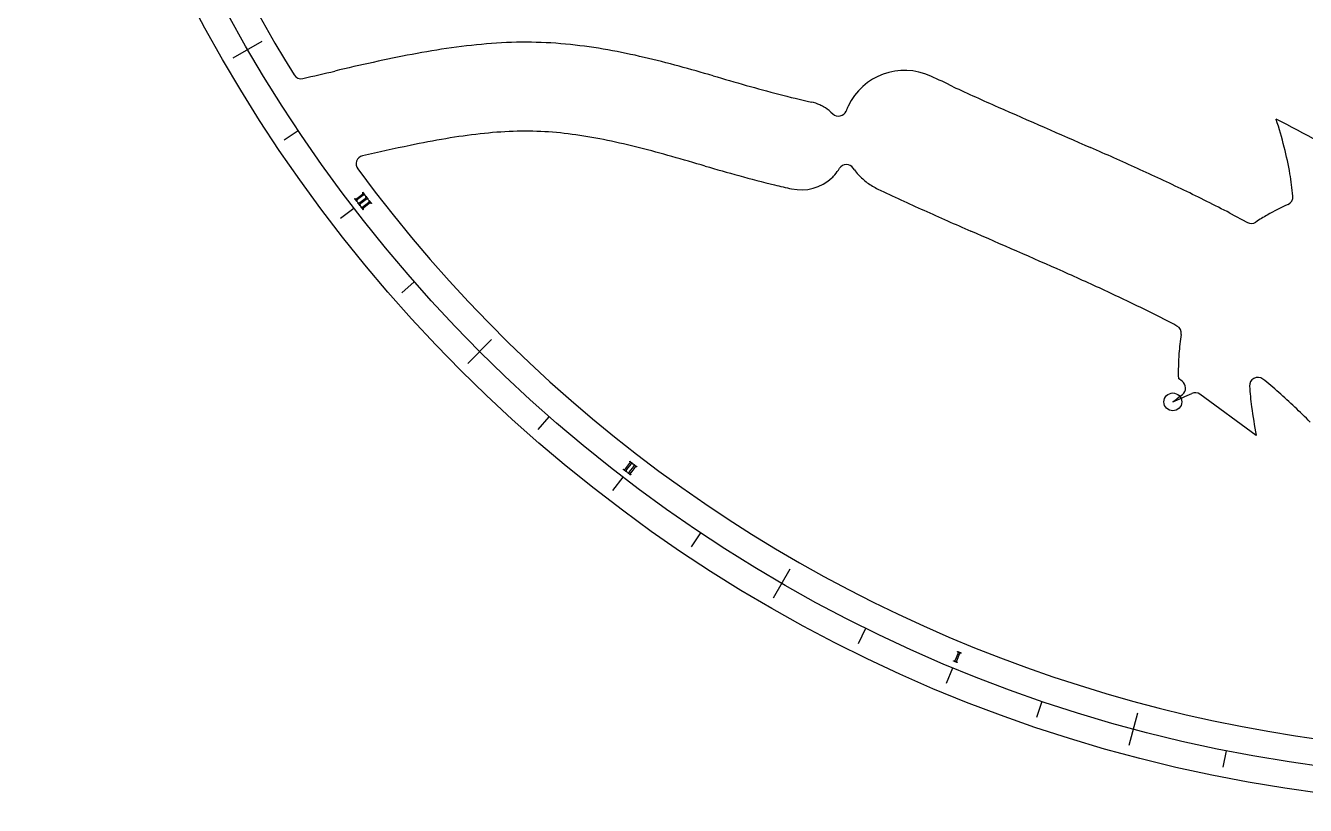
# Model space of a CAD drawing. Header units: millimetres. Extents: x -45 to 45, y -45 to 45.
# Drawn here: x -45 to -6.23, y -45 to -21.37 of the extents above; entities that cross this region are included whole.
import ezdxf

# ---------------------------------------------------------------- set-up
doc = ezdxf.new("R2010")
doc.units = ezdxf.units.MM
for name, color, linetype in [('CUT_INNER', 6, 'Continuous'), ('CUT_OUTER', 1, 'Continuous'), ('ENGRAVE', 7, 'Continuous'), ('ENGRAVE_FINE', 8, 'Continuous'), ('TEXT', 5, 'Continuous')]:
    doc.layers.add(name, color=color, linetype=linetype)

msp = doc.modelspace()

# ---------------------------------------------------------------- linework, layer by layer
at = {"layer": 'CUT_INNER'}
for points in [[(-20.6096, -23.9922), (-20.5517, -24.0478)], [(-7.1189, -24.2156), (-7.1202, -24.2103)], [(-19.8953, -25.7418), (-19.928, -25.6933)], [(-8.521, -27.056), (-7.9916, -27.3382)], [(-9.967, -32.1515), (-10.0778, -32.0706), (-10.0823, -32.067)], [(-7.7214, -33.7858), (-7.7207, -33.7913), (-7.7253, -33.7882), (-9.4271, -32.5457)]]:
    msp.add_lwpolyline(points, dxfattribs=at)
for centre, radius, start, end in [((-0.0006, 0.0002), 43.3826, 118.30636, 211.80699), ((0.0001, -0.0001), 43.3831, 216.35284, 0.70917), ((-28.4621, -47.6607), 25.8696, 98.07867, 100.76014), ((-29.5219, -40.1771), 18.3114, 94.28993, 98.08629), ((-29.8509, -35.7852), 13.9071, 89.28653, 94.29166), ((-29.8794, -35.1431), 13.2654, 84.01411, 89.1291), ((-30.1538, -37.7381), 15.8749, 79.86512, 84.00586), ((-25.606, -62.7135), 41.191, 100.75395, 102.42903), ((-31.017, -42.5597), 20.7732, 76.77867, 79.8614), ((-33.4322, -52.8343), 31.3279, 74.77615, 76.77641), ((-36.6559, -22.7332), 0.25, 211.81641, 283.06259), ((-124.014, 354.662), 387.624, 283.033095, 283.179348), ((-14.7684, -111.912), 91.569, 102.425649, 103.172675), ((-42.8796, -87.5427), 67.299, 73.864554, 74.774698), ((-18.3803, -24.6188), 1.8861, 65.01525, 154.85813), ((66.4768, 290.3975), 326.1442, 253.861822, 254.045815), ((-10.5986, 20.7869), 45.7329, 254.04471, 255.32605), ((-22.06, -33.3562), 11.3655, 63.02399, 66.80557), ((23.893, 65.2973), 97.4732, 245.256948, 246.134285), ((-15.9646, 0.3224), 24.5767, 255.34215, 257.70504), ((-21.501, -25.0052), 1.3491, 65.50003, 77.02206), ((-21.7809, -25.5581), 1.9685, 61.09158, 64.76155), ((-21.4923, -24.9932), 1.3346, 48.59291, 60.21172), ((-20.3786, -23.8674), 0.25, 226.17999, 337.71228), ((-17.8589, -24.8204), 2.4439, 155.77386, 159.44383), ((395.4324, 910.7624), 1020.9732, 246.2633045, 246.4349757), ((-20.2321, -50.5706), 29.4412, 57.8607, 63.5538), ((-20.0712, -28.4266), 13.6197, 14.3313, 18.01012), ((-27.3609, -53.8396), 29.4509, 99.59673, 101.73639), ((-29.0996, -43.5351), 19.0008, 96.43162, 99.60741), ((-29.7397, -37.8315), 13.2613, 92.12261, 96.44408), ((-29.8631, -34.7091), 10.1365, 86.67899, 92.07901), ((-29.9628, -36.1809), 11.6116, 81.90701, 86.60861), ((-30.4615, -39.6742), 15.1404, 78.2307, 81.89986), ((-21.5839, -81.6049), 57.8108, 101.744887, 103.209898), ((-31.8694, -46.4347), 22.0458, 75.6452, 78.23227), ((-36.2809, -63.6764), 39.843, 74.1822, 75.64655), ((-63.5991, -140.9523), 126.5522, 65.602291, 66.305069), ((-17.0912, -27.6677), 10.5446, 9.85383, 14.34397), ((-34.7386, -25.5674), 0.25, 102.98856, 216.38672), ((-69.9314, -182.4616), 163.3026, 73.815842, 74.182913), ((-20.1353, -25.833), 0.25, 33.96228, 147.42999), ((-1.0933, 54.745), 83.6906, 253.819534, 254.546996), ((-14.3054, 6.9499), 34.103, 254.54642, 256.42401), ((-21.9478, -24.5731), 1.9685, 314.21658, 317.88655), ((-21.4177, -25.0685), 1.2431, 318.43917, 329.5527), ((-18.3897, -24.6283), 1.8726, 216.48617, 228.00401), ((-40.768, -90.6218), 71.2854, 64.352651, 65.604191), ((-13.9513, -27.1453), 7.3616, 4.72806, 10.03026), ((-20.2724, -18.4602), 8.0039, 255.24689, 259.02795), ((-21.4991, -25.0036), 1.3472, 257.28122, 313.30857), ((-17.8062, -23.914), 2.7943, 228.91183, 232.5818), ((-18.3784, -24.6184), 1.8874, 233.38403, 244.83253), ((13.6644, 42.8823), 76.6073, 244.611718, 245.759855), ((-30.9379, -70.1541), 48.5794, 62.51946, 64.35562), ((-6.8635, -26.5638), 0.25, 294.32396, 5.79925), ((41.66, 105.0386), 144.7775, 245.756576, 246.37033), ((-5.2473, -31.0309), 4.4631, 118.66321, 123.8881), ((-2.9316, -34.998), 9.0557, 115.0126, 119.47992), ((-7.874, -27.1176), 0.25, 241.93561, 303.55284), ((-218.0948, -491.551), 505.9084, 66.155079, 66.500733), ((-49.3567, -109.2902), 88.062, 65.058063, 66.025831), ((-35.1933, -78.843), 54.4817, 63.53582, 65.06113), ((-21.5722, -51.7731), 24.1787, 61.74038, 63.84481), ((-10.242, -30.6968), 0.25, 351.37356, 61.93393), ((-4.5534, -31.6695), 5.5213, 170.24827, 176.26337), ((-1.7277, -31.9027), 8.3563, 175.93066, 181.12629), ((-10.1144, -32.3534), 0.25, 308.09552, 53.86584), ((-7.6752, -32.2814), 0.25, 52.9041, 184.08832), ((-11.9131, -37.7976), 7.2061, 47.46099, 52.48163), ((-42.9762, 41.4559), 81.1246, 293.793504, 294.234482), ((-40.5614, 6.4663), 49.5855, 307.68741, 308.10766), ((-9.5745, -32.7476), 0.25, 53.86584, 114.1503), ((0.1564, -31.8176), 8.0954, 183.41053, 187.84817), ((-21.4024, -48.6611), 21.6291, 44.92108, 48.39582), ((5.6403, -31.1477), 13.6197, 187.48993, 191.16874)]:
    msp.add_arc(centre, radius, start, end, dxfattribs=at)
at = {"layer": 'CUT_OUTER'}
msp.add_circle((0, 0), 45, dxfattribs=at)
at = {"layer": 'ENGRAVE'}
for points in [[(-38.7113, -22.35), (-37.8308, -21.8416)], [(-31.6077, -31.6077), (-30.8887, -30.8887)], [(-22.35, -38.7113), (-21.8416, -37.8308)], [(-11.5692, -43.1769), (-11.3061, -42.1948)]]:
    msp.add_lwpolyline(points, dxfattribs=at)
for centre, radius in [((0, 0), 44.1916), ((-10.2486, -32.7744), 0.27)]:
    msp.add_circle(centre, radius, dxfattribs=at)
at = {"layer": 'ENGRAVE_FINE'}
for points in [[(-37.1667, -24.834), (-36.744, -24.5515)], [(-35.4629, -27.2116), (-35.0596, -26.9022)], [(-33.6072, -29.4728), (-33.225, -29.1376)], [(-29.4728, -33.6072), (-29.1376, -33.225)], [(-27.2116, -35.4629), (-26.9022, -35.0596)], [(-24.834, -37.1667), (-24.5515, -36.744)], [(-19.7703, -40.0902), (-19.5455, -39.6343)], [(-17.1059, -41.2974), (-16.9114, -40.8277)], [(-14.3683, -42.3278), (-14.2049, -41.8464)], [(-8.7205, -43.8411), (-8.6214, -43.3425)]]:
    msp.add_lwpolyline(points, dxfattribs=at)
at = {"layer": 'TEXT'}
for points in [[(-34.7491, -26.4702), (-34.7448, -26.4758), (-34.7404, -26.4812), (-34.7361, -26.4865), (-34.7317, -26.4917), (-34.7273, -26.4969), (-34.7228, -26.5023), (-34.7183, -26.5077), (-34.7137, -26.5133), (-34.7141, -26.5147), (-34.715, -26.5161), (-34.7163, -26.5175), (-34.7181, -26.5189), (-34.72, -26.5201), (-34.7218, -26.521), (-34.7233, -26.5215), (-34.7246, -26.5217), (-34.7257, -26.5203), (-34.7273, -26.5185), (-34.7293, -26.5163), (-34.7317, -26.5136), (-34.7344, -26.5108), (-34.7371, -26.5081), (-34.7397, -26.5056), (-34.7424, -26.5033), (-34.7449, -26.5013), (-34.7471, -26.5001), (-34.7491, -26.4996), (-34.7507, -26.4997), (-34.7532, -26.5008), (-34.7559, -26.5022), (-34.7588, -26.504), (-34.7619, -26.5061), (-34.7652, -26.5085), (-34.7686, -26.511), (-34.7721, -26.5136), (-34.7757, -26.5164), (-34.7763, -26.5168), (-34.7769, -26.5172), (-34.7775, -26.5177), (-34.7781, -26.5181), (-34.7787, -26.5186), (-34.7792, -26.519), (-34.7798, -26.5195), (-34.7804, -26.5199), (-34.9436, -26.6443), (-34.9442, -26.6448), (-34.9447, -26.6452), (-34.9453, -26.6457), (-34.9459, -26.6461), (-34.9465, -26.6466), (-34.9471, -26.647), (-34.9477, -26.6475), (-34.9483, -26.6479), (-34.9519, -26.6507), (-34.9553, -26.6534), (-34.9586, -26.6559), (-34.9616, -26.6584), (-34.9644, -26.6608), (-34.9668, -26.663), (-34.9688, -26.6653), (-34.9705, -26.6674), (-34.971, -26.6688), (-34.9709, -26.6707), (-34.9703, -26.6733), (-34.9693, -26.6763), (-34.9679, -26.6797), (-34.9663, -26.683), (-34.9645, -26.6864), (-34.9625, -26.6897), (-34.9605, -26.6928), (-34.9589, -26.6953), (-34.9575, -26.6973), (-34.9565, -26.6988), (-34.957, -26.7), (-34.9579, -26.7014), (-34.9592, -26.7028), (-34.9609, -26.7043), (-34.9627, -26.7057), (-34.9644, -26.7066), (-34.966, -26.7071), (-34.9674, -26.7072), (-34.9715, -26.701), (-34.9755, -26.6951), (-34.9794, -26.6893), (-34.9832, -26.6836), (-34.9871, -26.6779), (-34.9911, -26.6723), (-34.9953, -26.6666), (-34.9995, -26.661), (-35.0038, -26.6555), (-35.0081, -26.65), (-35.0126, -26.6445), (-35.0172, -26.6391), (-35.0218, -26.6336), (-35.0265, -26.6281), (-35.0313, -26.6225), (-35.0361, -26.6169), (-35.0357, -26.6156), (-35.0348, -26.6142), (-35.0335, -26.6128), (-35.0317, -26.6114), (-35.0298, -26.6102), (-35.028, -26.6093), (-35.0265, -26.6088), (-35.0252, -26.6086), (-35.024, -26.61), (-35.0225, -26.6118), (-35.0205, -26.6141), (-35.018, -26.6168), (-35.0153, -26.6196), (-35.0125, -26.6223), (-35.0097, -26.6248), (-35.0068, -26.6271), (-35.004, -26.629), (-35.0018, -26.6302), (-35, -26.6307), (-34.9986, -26.6305), (-34.9956, -26.6293), (-34.9923, -26.6277), (-34.9888, -26.6256), (-34.9851, -26.6231), (-34.9813, -26.6203), (-34.9773, -26.6173), (-34.9732, -26.6142), (-34.9689, -26.611), (-34.8057, -26.4868), (-34.8014, -26.4836), (-34.7973, -26.4804), (-34.7934, -26.4773), (-34.7896, -26.4742), (-34.7861, -26.4713), (-34.7831, -26.4684), (-34.7806, -26.4657), (-34.7786, -26.4631), (-34.7779, -26.4617), (-34.7778, -26.4598), (-34.7784, -26.4574), (-34.7796, -26.4544), (-34.7813, -26.4511), (-34.783, -26.4478), (-34.7849, -26.4445), (-34.7869, -26.4411), (-34.7888, -26.4381), (-34.7905, -26.4355), (-34.7918, -26.4336), (-34.7928, -26.4321), (-34.7923, -26.4309), (-34.7914, -26.4296), (-34.7901, -26.4281), (-34.7884, -26.4266), (-34.7866, -26.4252), (-34.7849, -26.4243), (-34.7833, -26.4238), (-34.7819, -26.4238), (-34.7777, -26.4298), (-34.7735, -26.4357), (-34.7694, -26.4416), (-34.7654, -26.4475), (-34.7614, -26.4533), (-34.7573, -26.4591), (-34.7532, -26.4647), (-34.7491, -26.4702)], [(-34.6551, -26.593), (-34.6508, -26.5986), (-34.6464, -26.604), (-34.6421, -26.6094), (-34.6377, -26.6145), (-34.6333, -26.6197), (-34.6288, -26.625), (-34.6242, -26.6305), (-34.6196, -26.6361), (-34.62, -26.6375), (-34.6209, -26.6389), (-34.6222, -26.6402), (-34.624, -26.6416), (-34.6259, -26.6429), (-34.6276, -26.6438), (-34.6292, -26.6443), (-34.6305, -26.6445), (-34.6316, -26.6431), (-34.6332, -26.6413), (-34.6352, -26.6391), (-34.6376, -26.6364), (-34.6403, -26.6336), (-34.643, -26.6309), (-34.6457, -26.6285), (-34.6483, -26.6261), (-34.6509, -26.6242), (-34.6531, -26.623), (-34.655, -26.6224), (-34.6566, -26.6226), (-34.6591, -26.6237), (-34.6618, -26.6251), (-34.6647, -26.6269), (-34.6678, -26.629), (-34.6711, -26.6314), (-34.6745, -26.6339), (-34.678, -26.6365), (-34.6816, -26.6393), (-34.6822, -26.6398), (-34.6828, -26.6402), (-34.6834, -26.6407), (-34.684, -26.6411), (-34.6845, -26.6416), (-34.6851, -26.642), (-34.6857, -26.6425), (-34.6863, -26.6429), (-34.849, -26.7679), (-34.8496, -26.7683), (-34.8502, -26.7688), (-34.8508, -26.7692), (-34.8513, -26.7697), (-34.8519, -26.7701), (-34.8525, -26.7706), (-34.8531, -26.771), (-34.8537, -26.7715), (-34.8573, -26.7743), (-34.8607, -26.777), (-34.864, -26.7795), (-34.867, -26.782), (-34.8698, -26.7844), (-34.8722, -26.7867), (-34.8742, -26.7889), (-34.8759, -26.791), (-34.8763, -26.7924), (-34.8762, -26.7944), (-34.8757, -26.7969), (-34.8746, -26.8), (-34.8732, -26.8033), (-34.8716, -26.8067), (-34.8697, -26.81), (-34.8677, -26.8134), (-34.8658, -26.8164), (-34.8641, -26.819), (-34.8628, -26.821), (-34.8617, -26.8224), (-34.8622, -26.8236), (-34.8631, -26.825), (-34.8644, -26.8264), (-34.8661, -26.828), (-34.8679, -26.8293), (-34.8696, -26.8303), (-34.8712, -26.8308), (-34.8726, -26.8308), (-34.8767, -26.8247), (-34.8807, -26.8188), (-34.8847, -26.8129), (-34.8885, -26.8073), (-34.8924, -26.8017), (-34.8965, -26.796), (-34.9006, -26.7904), (-34.9049, -26.7847), (-34.9092, -26.7793), (-34.9135, -26.7738), (-34.918, -26.7683), (-34.9226, -26.7629), (-34.9273, -26.7574), (-34.932, -26.7519), (-34.9368, -26.7464), (-34.9417, -26.7408), (-34.9412, -26.7395), (-34.9404, -26.7381), (-34.939, -26.7367), (-34.9372, -26.7353), (-34.9353, -26.7341), (-34.9336, -26.7332), (-34.9321, -26.7326), (-34.9307, -26.7325), (-34.9296, -26.7339), (-34.928, -26.7357), (-34.926, -26.7379), (-34.9235, -26.7406), (-34.9208, -26.7434), (-34.918, -26.7461), (-34.9152, -26.7486), (-34.9123, -26.7509), (-34.9095, -26.7528), (-34.9073, -26.754), (-34.9054, -26.7545), (-34.9041, -26.7543), (-34.901, -26.7531), (-34.8978, -26.7514), (-34.8943, -26.7493), (-34.8906, -26.7468), (-34.8868, -26.7439), (-34.8828, -26.741), (-34.8787, -26.7379), (-34.8745, -26.7347), (-34.7117, -26.6099), (-34.7074, -26.6066), (-34.7034, -26.6034), (-34.6994, -26.6003), (-34.6956, -26.5973), (-34.6921, -26.5943), (-34.6891, -26.5914), (-34.6866, -26.5887), (-34.6846, -26.5861), (-34.684, -26.5847), (-34.6839, -26.5828), (-34.6845, -26.5804), (-34.6858, -26.5774), (-34.6874, -26.5741), (-34.6892, -26.5708), (-34.6911, -26.5675), (-34.6931, -26.5642), (-34.695, -26.5611), (-34.6967, -26.5586), (-34.698, -26.5566), (-34.699, -26.5552), (-34.6985, -26.5539), (-34.6976, -26.5526), (-34.6963, -26.5511), (-34.6946, -26.5496), (-34.6928, -26.5482), (-34.6911, -26.5473), (-34.6895, -26.5468), (-34.6881, -26.5468), (-34.6839, -26.5527), (-34.6797, -26.5587), (-34.6756, -26.5646), (-34.6715, -26.5705), (-34.6675, -26.5763), (-34.6634, -26.582), (-34.6593, -26.5876), (-34.6551, -26.593)], [(-34.5607, -26.7156), (-34.5564, -26.7211), (-34.552, -26.7266), (-34.5476, -26.7318), (-34.5432, -26.737), (-34.5388, -26.7422), (-34.5343, -26.7475), (-34.5297, -26.7529), (-34.525, -26.7585), (-34.5254, -26.7599), (-34.5263, -26.7613), (-34.5276, -26.7627), (-34.5294, -26.7641), (-34.5313, -26.7653), (-34.5331, -26.7662), (-34.5346, -26.7667), (-34.5359, -26.7669), (-34.537, -26.7656), (-34.5386, -26.7638), (-34.5406, -26.7615), (-34.5431, -26.7589), (-34.5458, -26.7561), (-34.5485, -26.7534), (-34.5512, -26.751), (-34.5538, -26.7486), (-34.5564, -26.7467), (-34.5586, -26.7455), (-34.5605, -26.745), (-34.5621, -26.7451), (-34.5646, -26.7462), (-34.5673, -26.7477), (-34.5702, -26.7495), (-34.5733, -26.7516), (-34.5766, -26.754), (-34.5799, -26.7565), (-34.5834, -26.7592), (-34.5871, -26.762), (-34.5877, -26.7624), (-34.5882, -26.7629), (-34.5888, -26.7633), (-34.5894, -26.7638), (-34.59, -26.7642), (-34.5906, -26.7647), (-34.5912, -26.7651), (-34.5917, -26.7656), (-34.754, -26.8911), (-34.7546, -26.8916), (-34.7552, -26.892), (-34.7558, -26.8925), (-34.7563, -26.8929), (-34.7569, -26.8934), (-34.7575, -26.8938), (-34.7581, -26.8943), (-34.7587, -26.8947), (-34.7623, -26.8975), (-34.7657, -26.9002), (-34.7689, -26.9028), (-34.7719, -26.9053), (-34.7747, -26.9077), (-34.7771, -26.91), (-34.7791, -26.9122), (-34.7808, -26.9144), (-34.7812, -26.9158), (-34.7812, -26.9177), (-34.7806, -26.9202), (-34.7795, -26.9233), (-34.7781, -26.9266), (-34.7764, -26.93), (-34.7746, -26.9333), (-34.7726, -26.9366), (-34.7706, -26.9397), (-34.7689, -26.9422), (-34.7676, -26.9442), (-34.7665, -26.9457), (-34.767, -26.9469), (-34.7679, -26.9482), (-34.7692, -26.9497), (-34.7709, -26.9513), (-34.7727, -26.9526), (-34.7744, -26.9536), (-34.776, -26.9541), (-34.7774, -26.9541), (-34.7815, -26.948), (-34.7855, -26.9421), (-34.7895, -26.9363), (-34.7934, -26.9306), (-34.7973, -26.925), (-34.8014, -26.9194), (-34.8056, -26.9138), (-34.8099, -26.9082), (-34.8141, -26.9027), (-34.8185, -26.8972), (-34.823, -26.8918), (-34.8276, -26.8864), (-34.8323, -26.8809), (-34.8371, -26.8754), (-34.8419, -26.8699), (-34.8468, -26.8644), (-34.8463, -26.863), (-34.8455, -26.8616), (-34.8441, -26.8602), (-34.8424, -26.8588), (-34.8404, -26.8576), (-34.8387, -26.8567), (-34.8372, -26.8562), (-34.8358, -26.856), (-34.8347, -26.8574), (-34.8331, -26.8592), (-34.8311, -26.8614), (-34.8286, -26.8641), (-34.8259, -26.8669), (-34.8231, -26.8696), (-34.8202, -26.8721), (-34.8173, -26.8744), (-34.8146, -26.8762), (-34.8123, -26.8774), (-34.8105, -26.8779), (-34.8091, -26.8777), (-34.8061, -26.8765), (-34.8028, -26.8748), (-34.7994, -26.8727), (-34.7957, -26.8701), (-34.7919, -26.8673), (-34.7879, -26.8643), (-34.7838, -26.8612), (-34.7796, -26.858), (-34.6172, -26.7326), (-34.613, -26.7293), (-34.6089, -26.7261), (-34.605, -26.723), (-34.6012, -26.7199), (-34.5977, -26.717), (-34.5948, -26.7141), (-34.5923, -26.7114), (-34.5903, -26.7087), (-34.5896, -26.7074), (-34.5896, -26.7054), (-34.5902, -26.703), (-34.5914, -26.7), (-34.5931, -26.6967), (-34.5949, -26.6935), (-34.5968, -26.6901), (-34.5988, -26.6868), (-34.6007, -26.6838), (-34.6024, -26.6813), (-34.6037, -26.6793), (-34.6048, -26.6779), (-34.6043, -26.6766), (-34.6034, -26.6753), (-34.6021, -26.6738), (-34.6004, -26.6723), (-34.5986, -26.6709), (-34.5969, -26.67), (-34.5953, -26.6695), (-34.5939, -26.6694), (-34.5896, -26.6754), (-34.5854, -26.6813), (-34.5813, -26.6872), (-34.5772, -26.6931), (-34.5732, -26.6988), (-34.5691, -26.7045), (-34.5649, -26.7101), (-34.5607, -26.7156)], [(-26.6528, -34.6092), (-26.6472, -34.6134), (-26.6416, -34.6176), (-26.636, -34.6216), (-26.6304, -34.6255), (-26.6248, -34.6293), (-26.6191, -34.6333), (-26.6133, -34.6374), (-26.6074, -34.6416), (-26.6074, -34.6431), (-26.6079, -34.6446), (-26.6088, -34.6463), (-26.6102, -34.6481), (-26.6118, -34.6498), (-26.6132, -34.6511), (-26.6145, -34.652), (-26.6158, -34.6526), (-26.6172, -34.6515), (-26.6192, -34.6502), (-26.6217, -34.6485), (-26.6248, -34.6466), (-26.6281, -34.6446), (-26.6313, -34.6427), (-26.6346, -34.641), (-26.6378, -34.6394), (-26.6407, -34.6382), (-26.6431, -34.6376), (-26.6451, -34.6375), (-26.6467, -34.6381), (-26.6488, -34.6398), (-26.651, -34.6419), (-26.6534, -34.6444), (-26.6558, -34.6472), (-26.6584, -34.6503), (-26.661, -34.6536), (-26.6637, -34.6571), (-26.6665, -34.6607), (-26.667, -34.6613), (-26.6674, -34.6619), (-26.6679, -34.6625), (-26.6683, -34.6631), (-26.6688, -34.6636), (-26.6692, -34.6642), (-26.6697, -34.6648), (-26.6701, -34.6654), (-26.7952, -34.828), (-26.7957, -34.8286), (-26.7961, -34.8292), (-26.7966, -34.8298), (-26.797, -34.8303), (-26.7975, -34.8309), (-26.7979, -34.8315), (-26.7984, -34.8321), (-26.7988, -34.8327), (-26.8016, -34.8363), (-26.8042, -34.8398), (-26.8067, -34.8431), (-26.809, -34.8463), (-26.811, -34.8493), (-26.8128, -34.8521), (-26.8142, -34.8548), (-26.8153, -34.8573), (-26.8153, -34.8588), (-26.8147, -34.8606), (-26.8135, -34.8629), (-26.8117, -34.8656), (-26.8095, -34.8685), (-26.807, -34.8713), (-26.8044, -34.874), (-26.8016, -34.8767), (-26.7989, -34.8792), (-26.7967, -34.8812), (-26.7949, -34.8828), (-26.7935, -34.8839), (-26.7937, -34.8853), (-26.7942, -34.8868), (-26.7951, -34.8885), (-26.7963, -34.8905), (-26.7977, -34.8922), (-26.7991, -34.8936), (-26.8005, -34.8945), (-26.8019, -34.8949), (-26.8074, -34.89), (-26.8128, -34.8853), (-26.8181, -34.8807), (-26.8233, -34.8762), (-26.8285, -34.8718), (-26.8339, -34.8674), (-26.8393, -34.863), (-26.8449, -34.8586), (-26.8504, -34.8545), (-26.8561, -34.8503), (-26.8618, -34.8462), (-26.8676, -34.8421), (-26.8736, -34.838), (-26.8795, -34.8339), (-26.8856, -34.8298), (-26.8917, -34.8257), (-26.8917, -34.8242), (-26.8912, -34.8227), (-26.8902, -34.821), (-26.8889, -34.8192), (-26.8873, -34.8175), (-26.8859, -34.8162), (-26.8845, -34.8153), (-26.8833, -34.8148), (-26.8819, -34.8158), (-26.8799, -34.8172), (-26.8773, -34.8188), (-26.8743, -34.8208), (-26.8709, -34.8228), (-26.8675, -34.8247), (-26.8641, -34.8264), (-26.8607, -34.8279), (-26.8576, -34.829), (-26.8551, -34.8295), (-26.8532, -34.8296), (-26.852, -34.829), (-26.8493, -34.827), (-26.8466, -34.8246), (-26.8438, -34.8217), (-26.8409, -34.8183), (-26.8379, -34.8146), (-26.8348, -34.8107), (-26.8316, -34.8067), (-26.8284, -34.8025), (-26.7031, -34.64), (-26.6999, -34.6357), (-26.6967, -34.6316), (-26.6937, -34.6276), (-26.6908, -34.6237), (-26.6882, -34.6199), (-26.6861, -34.6164), (-26.6844, -34.6131), (-26.6831, -34.61), (-26.6828, -34.6085), (-26.6833, -34.6067), (-26.6845, -34.6045), (-26.6864, -34.6019), (-26.6889, -34.5992), (-26.6914, -34.5964), (-26.6941, -34.5937), (-26.6969, -34.591), (-26.6996, -34.5886), (-26.7018, -34.5865), (-26.7036, -34.585), (-26.705, -34.5839), (-26.7048, -34.5825), (-26.7043, -34.581), (-26.7034, -34.5793), (-26.7021, -34.5774), (-26.7007, -34.5756), (-26.6993, -34.5742), (-26.6979, -34.5734), (-26.6966, -34.573), (-26.6909, -34.5776), (-26.6854, -34.5823), (-26.6799, -34.5869), (-26.6745, -34.5916), (-26.6691, -34.5961), (-26.6636, -34.6006), (-26.6582, -34.6049), (-26.6528, -34.6092)], [(-26.5301, -34.7033), (-26.5245, -34.7076), (-26.5188, -34.7117), (-26.5133, -34.7157), (-26.5077, -34.7195), (-26.502, -34.7234), (-26.4963, -34.7274), (-26.4905, -34.7314), (-26.4845, -34.7356), (-26.4846, -34.7371), (-26.4851, -34.7386), (-26.486, -34.7403), (-26.4874, -34.7422), (-26.4889, -34.7438), (-26.4903, -34.7451), (-26.4917, -34.7461), (-26.4929, -34.7466), (-26.4943, -34.7455), (-26.4963, -34.7442), (-26.4988, -34.7426), (-26.5019, -34.7406), (-26.5052, -34.7386), (-26.5085, -34.7368), (-26.5117, -34.7351), (-26.5149, -34.7335), (-26.5179, -34.7323), (-26.5203, -34.7317), (-26.5223, -34.7317), (-26.5238, -34.7323), (-26.526, -34.734), (-26.5282, -34.736), (-26.5305, -34.7385), (-26.533, -34.7414), (-26.5355, -34.7445), (-26.5381, -34.7478), (-26.5408, -34.7513), (-26.5436, -34.7549), (-26.5441, -34.7555), (-26.5445, -34.7561), (-26.545, -34.7567), (-26.5454, -34.7573), (-26.5459, -34.7579), (-26.5463, -34.7584), (-26.5468, -34.759), (-26.5472, -34.7596), (-26.6717, -34.9227), (-26.6722, -34.9232), (-26.6726, -34.9238), (-26.6731, -34.9244), (-26.6735, -34.925), (-26.674, -34.9256), (-26.6744, -34.9262), (-26.6749, -34.9268), (-26.6753, -34.9273), (-26.6781, -34.931), (-26.6807, -34.9345), (-26.6831, -34.9378), (-26.6854, -34.941), (-26.6875, -34.944), (-26.6892, -34.9468), (-26.6906, -34.9495), (-26.6917, -34.952), (-26.6917, -34.9535), (-26.6911, -34.9554), (-26.6899, -34.9576), (-26.6881, -34.9603), (-26.6858, -34.9632), (-26.6834, -34.966), (-26.6808, -34.9687), (-26.678, -34.9714), (-26.6753, -34.9739), (-26.673, -34.9759), (-26.6712, -34.9775), (-26.6698, -34.9786), (-26.67, -34.9799), (-26.6705, -34.9815), (-26.6714, -34.9832), (-26.6726, -34.9851), (-26.674, -34.9869), (-26.6754, -34.9883), (-26.6768, -34.9891), (-26.6781, -34.9895), (-26.6837, -34.9847), (-26.6891, -34.98), (-26.6944, -34.9754), (-26.6996, -34.971), (-26.7049, -34.9666), (-26.7102, -34.9622), (-26.7157, -34.9578), (-26.7213, -34.9535), (-26.7269, -34.9493), (-26.7325, -34.9452), (-26.7382, -34.9411), (-26.7441, -34.937), (-26.75, -34.9329), (-26.756, -34.9289), (-26.7621, -34.9248), (-26.7682, -34.9207), (-26.7682, -34.9192), (-26.7677, -34.9177), (-26.7668, -34.916), (-26.7654, -34.9142), (-26.7639, -34.9125), (-26.7624, -34.9112), (-26.7611, -34.9103), (-26.7599, -34.9097), (-26.7584, -34.9108), (-26.7564, -34.9121), (-26.7539, -34.9138), (-26.7508, -34.9158), (-26.7474, -34.9178), (-26.744, -34.9196), (-26.7406, -34.9213), (-26.7372, -34.9227), (-26.7341, -34.9239), (-26.7316, -34.9244), (-26.7297, -34.9244), (-26.7285, -34.9239), (-26.7258, -34.9219), (-26.7231, -34.9194), (-26.7203, -34.9165), (-26.7174, -34.9131), (-26.7144, -34.9094), (-26.7114, -34.9055), (-26.7082, -34.9015), (-26.705, -34.8972), (-26.5803, -34.7343), (-26.5771, -34.7301), (-26.574, -34.7259), (-26.571, -34.7219), (-26.5681, -34.7179), (-26.5655, -34.7142), (-26.5634, -34.7107), (-26.5617, -34.7074), (-26.5604, -34.7043), (-26.5601, -34.7028), (-26.5605, -34.7009), (-26.5618, -34.6987), (-26.5638, -34.6962), (-26.5662, -34.6934), (-26.5687, -34.6907), (-26.5714, -34.688), (-26.5743, -34.6853), (-26.5769, -34.6829), (-26.5792, -34.6809), (-26.581, -34.6793), (-26.5824, -34.6782), (-26.5822, -34.6769), (-26.5816, -34.6753), (-26.5808, -34.6736), (-26.5795, -34.6717), (-26.5781, -34.6699), (-26.5767, -34.6686), (-26.5754, -34.6677), (-26.574, -34.6673), (-26.5683, -34.6719), (-26.5628, -34.6766), (-26.5572, -34.6812), (-26.5518, -34.6858), (-26.5464, -34.6904), (-26.541, -34.6948), (-26.5355, -34.6991), (-26.5301, -34.7033)], [(-16.7157, -40.3578), (-16.7092, -40.3605), (-16.7027, -40.363), (-16.6962, -40.3654), (-16.6899, -40.3677), (-16.6834, -40.37), (-16.6769, -40.3723), (-16.6702, -40.3748), (-16.6634, -40.3773), (-16.663, -40.3787), (-16.6631, -40.3804), (-16.6636, -40.3822), (-16.6644, -40.3843), (-16.6655, -40.3864), (-16.6665, -40.388), (-16.6676, -40.3892), (-16.6686, -40.39), (-16.6703, -40.3894), (-16.6725, -40.3886), (-16.6754, -40.3877), (-16.6789, -40.3866), (-16.6826, -40.3855), (-16.6862, -40.3846), (-16.6898, -40.3838), (-16.6933, -40.3831), (-16.6964, -40.3827), (-16.699, -40.3827), (-16.7009, -40.3832), (-16.7022, -40.3842), (-16.7038, -40.3863), (-16.7055, -40.3889), (-16.7071, -40.3919), (-16.7087, -40.3953), (-16.7103, -40.399), (-16.712, -40.4029), (-16.7137, -40.4069), (-16.7155, -40.4111), (-16.7158, -40.4118), (-16.7161, -40.4125), (-16.7164, -40.4132), (-16.7166, -40.4139), (-16.7169, -40.4145), (-16.7172, -40.4152), (-16.7175, -40.4159), (-16.7178, -40.4166), (-16.7962, -40.6062), (-16.7965, -40.6069), (-16.7967, -40.6075), (-16.797, -40.6082), (-16.7973, -40.6089), (-16.7976, -40.6096), (-16.7979, -40.6103), (-16.7982, -40.6109), (-16.7984, -40.6116), (-16.8002, -40.6159), (-16.8018, -40.6199), (-16.8033, -40.6237), (-16.8047, -40.6274), (-16.8059, -40.6309), (-16.8068, -40.634), (-16.8075, -40.637), (-16.8079, -40.6397), (-16.8076, -40.6411), (-16.8065, -40.6428), (-16.8048, -40.6447), (-16.8023, -40.6468), (-16.7994, -40.6489), (-16.7963, -40.651), (-16.7931, -40.653), (-16.7897, -40.6549), (-16.7864, -40.6566), (-16.7837, -40.658), (-16.7816, -40.659), (-16.7799, -40.6597), (-16.7798, -40.6611), (-16.7799, -40.6627), (-16.7803, -40.6646), (-16.781, -40.6668), (-16.7818, -40.6689), (-16.7828, -40.6705), (-16.784, -40.6717), (-16.7852, -40.6725), (-16.7918, -40.6692), (-16.7982, -40.6661), (-16.8045, -40.663), (-16.8107, -40.6601), (-16.8169, -40.6571), (-16.8232, -40.6543), (-16.8296, -40.6515), (-16.8362, -40.6487), (-16.8426, -40.6461), (-16.8491, -40.6436), (-16.8557, -40.6411), (-16.8624, -40.6386), (-16.8692, -40.6362), (-16.876, -40.6338), (-16.883, -40.6315), (-16.8899, -40.6291), (-16.8903, -40.6277), (-16.8902, -40.626), (-16.8898, -40.6242), (-16.8889, -40.622), (-16.8878, -40.62), (-16.8868, -40.6184), (-16.8857, -40.6172), (-16.8847, -40.6164), (-16.883, -40.617), (-16.8807, -40.6178), (-16.8778, -40.6187), (-16.8744, -40.6198), (-16.8706, -40.6209), (-16.8669, -40.6218), (-16.8631, -40.6225), (-16.8594, -40.6231), (-16.8561, -40.6234), (-16.8536, -40.6233), (-16.8518, -40.6228), (-16.8507, -40.6219), (-16.8487, -40.6193), (-16.8467, -40.6163), (-16.8447, -40.6127), (-16.8428, -40.6087), (-16.8409, -40.6043), (-16.8389, -40.5998), (-16.8369, -40.5951), (-16.8348, -40.5902), (-16.7562, -40.4007), (-16.7542, -40.3957), (-16.7523, -40.3909), (-16.7504, -40.3862), (-16.7487, -40.3817), (-16.7471, -40.3774), (-16.746, -40.3734), (-16.7452, -40.3698), (-16.7448, -40.3665), (-16.7448, -40.365), (-16.7457, -40.3633), (-16.7475, -40.3615), (-16.7501, -40.3595), (-16.7531, -40.3575), (-16.7563, -40.3556), (-16.7596, -40.3536), (-16.763, -40.3518), (-16.7662, -40.3501), (-16.7689, -40.3487), (-16.771, -40.3477), (-16.7727, -40.347), (-16.7728, -40.3456), (-16.7727, -40.344), (-16.7723, -40.3421), (-16.7716, -40.3399), (-16.7707, -40.3378), (-16.7697, -40.3362), (-16.7686, -40.335), (-16.7674, -40.3342), (-16.7607, -40.3373), (-16.7541, -40.3403), (-16.7476, -40.3434), (-16.7412, -40.3464), (-16.7348, -40.3495), (-16.7284, -40.3524), (-16.722, -40.3551), (-16.7157, -40.3578)]]:
    msp.add_lwpolyline(points, close=True, dxfattribs=at)

doc.saveas('drawing.dxf')
